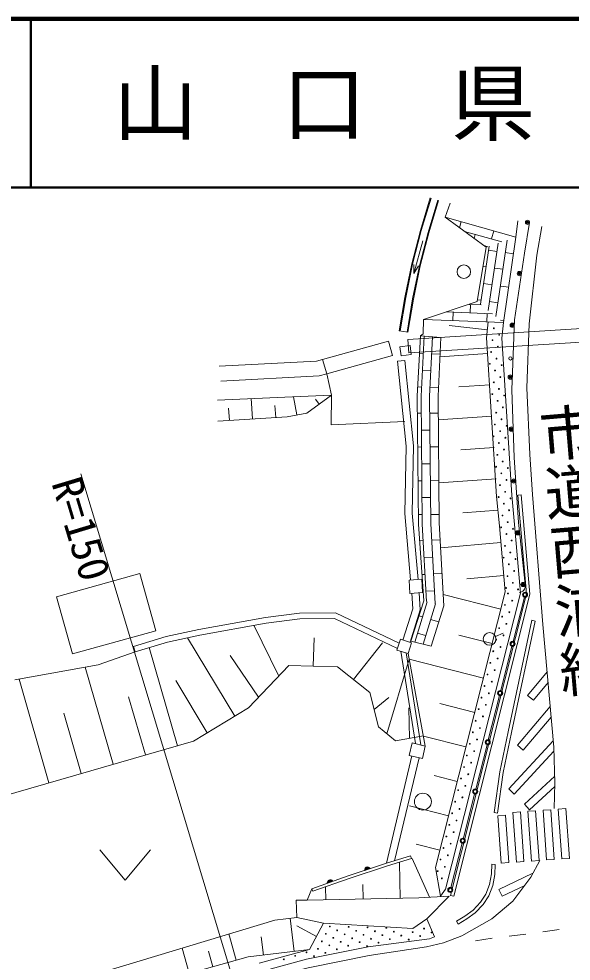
# Model space of a CAD drawing. Units: millimetres, scale not verified. Extents: x 40000 to 680000, y 20000 to 380000.
# Drawn here: x 332280 to 365018, y 324182 to 380000 of the extents above; entities that cross this region are included whole.
import ezdxf
from ezdxf.enums import TextEntityAlignment as Align

# ---------------------------------------------------------------- set-up
doc = ezdxf.new("R2010")
doc.units = ezdxf.units.MM
doc.header["$LTSCALE"] = 1000
for name, color, linetype, lineweight in [('M-BGD', 7, 'Continuous', 13), ('M-STR-HTXT', 7, 'Continuous', 13), ('M-STR-STRC', 7, 'Continuous', 13), ('M-TTL', 2, 'Continuous', 140), ('M-TTL-LINE', 7, 'Continuous', 50)]:
    doc.layers.add(name, color=color, linetype=linetype, lineweight=lineweight)
doc.layers.add('M-BMK-HTXT', color=7, linetype='Continuous')
doc.layers.add('M-TTL-TXT', color=7, linetype='Continuous')
doc.styles.add('@ＭＳ ゴシック', font='')
doc.styles.add('ＭＳ ゴシック', font='')
doc.styles.get('@ＭＳ ゴシック').set_extended_font_data('@MS Gothic')
doc.styles.get('ＭＳ ゴシック').set_extended_font_data('MS Gothic')

msp = doc.modelspace()

# ---------------------------------------------------------------- linework, layer by layer
at = {"layer": 'M-BGD'}
for p, q in [((356084, 367466), (356663, 369397)), ((356132, 367453), (356711, 369383)), ((357113, 369262), (356536, 367339)), ((356584, 367326), (357161, 369248)), ((357855, 369086), (357544, 368258)), ((357544, 368258), (361747, 367072)), ((357544, 368258), (359986, 366471)), ((358507, 367987), (358405, 367628)), ((361747, 367072), (361853, 368031)), ((362253, 366124), (362553, 367928)), ((355569, 365485), (356084, 367466)), ((355618, 365474), (356132, 367453)), ((356536, 367339), (356027, 365378)), ((356076, 365367), (356584, 367326)), ((358700, 367413), (360914, 366788)), ((360431, 367443), (360296, 366962)), ((356216, 366855), (355697, 364924)), ((359333, 367234), (359267, 366998)), ((361216, 366890), (360557, 362371)), ((361010, 362010), (361747, 367072)), ((359986, 366471), (359456, 363249)), ((360152, 366527), (359652, 363092)), ((359855, 366567), (360081, 366503)), ((360684, 366709), (360105, 362732)), ((360614, 366227), (360119, 366299)), ((361603, 366082), (361109, 366155)), ((361659, 362180), (362253, 366124)), ((355160, 363494), (355569, 365485)), ((355209, 363485), (355618, 365474)), ((356027, 365378), (355622, 363407)), ((355671, 363398), (356076, 365367)), ((355697, 364924), (355692, 365443)), ((355962, 365370), (355697, 364924)), ((359975, 365309), (359799, 365335)), ((360964, 365165), (360470, 365237)), ((360326, 364247), (359831, 364320)), ((361315, 364103), (360820, 364175)), ((354828, 361526), (355160, 363494)), ((354877, 361518), (355209, 363485)), ((355622, 363407), (355292, 361448)), ((355341, 361439), (355671, 363398)), ((359456, 363249), (356259, 362187)), ((359693, 363060), (358968, 363087)), ((359030, 362584), (359049, 363084)), ((359687, 363330), (359474, 363361)), ((360676, 363186), (360181, 363258)), ((360351, 362535), (357614, 362637)), ((358012, 362122), (358031, 362621)), ((360011, 362047), (360029, 362547)), ((355339, 361015), (372988, 362119)), ((356259, 362187), (356255, 361343)), ((356259, 362187), (361010, 362010)), ((360054, 361575), (357777, 361836)), ((360108, 362044), (360001, 361106)), ((361027, 362124), (360831, 362153)), ((360904, 361083), (361010, 362010)), ((361505, 358017), (361659, 362180)), ((355341, 361439), (354828, 361526)), ((355389, 360217), (373021, 361319)), ((356079, 361221), (355882, 357640)), ((356255, 361343), (356079, 361221)), ((356079, 361221), (357296, 361133)), ((356299, 361205), (356129, 357641)), ((356798, 361169), (356629, 357644)), ((350270, 359823), (354194, 360909)), ((354194, 360909), (354428, 360061)), ((355475, 360649), (354869, 360573)), ((355389, 360217), (355339, 361015)), ((355541, 360119), (355475, 360649)), ((357296, 361133), (357130, 357647)), ((360597, 351710), (360001, 361106)), ((361494, 351781), (360904, 361083)), ((350527, 358982), (354428, 360061)), ((354869, 360573), (354935, 360044)), ((354935, 360044), (355541, 360119)), ((356250, 360182), (356022, 360193)), ((357249, 360134), (356749, 360158)), ((360064, 360177), (357242, 359984)), ((344149, 359427), (349918, 359726)), ((349918, 359726), (350270, 359823)), ((350270, 359823), (350527, 358982)), ((355168, 359766), (354730, 359722)), ((355237, 354695), (354730, 359722)), ((355677, 354713), (355168, 359766)), ((350080, 358844), (350527, 358982)), ((350527, 358982), (350807, 357710)), ((356702, 359159), (356202, 359183)), ((344248, 358531), (350080, 358844)), ((356155, 358184), (355912, 358196)), ((357153, 358136), (356654, 358160)), ((360191, 358320), (358368, 358195)), ((361648, 354023), (361505, 358017)), ((348037, 357594), (344062, 357410)), ((346132, 356300), (346055, 357502)), ((350807, 357710), (348037, 357594)), ((348766, 356539), (348565, 357616)), ((350807, 357710), (349341, 356646)), ((350074, 357178), (349862, 357470)), ((350807, 357710), (350795, 355947)), ((355882, 357640), (355977, 350061)), ((356130, 357641), (356194, 350076)), ((356630, 357644), (356694, 350110)), ((357130, 357647), (357193, 350145)), ((344761, 356212), (344713, 356948)), ((347504, 356388), (347459, 357095)), ((348190, 356432), (344075, 356168)), ((349341, 356646), (348190, 356432)), ((350795, 355947), (355166, 356155)), ((356139, 356639), (355894, 356637)), ((357138, 356647), (356639, 356643)), ((360318, 356462), (357142, 356245)), ((356647, 355643), (356147, 355639)), ((355159, 350698), (355237, 354695)), ((355599, 350713), (355677, 354713)), ((356155, 354639), (355920, 354637)), ((357155, 354647), (356655, 354643)), ((360445, 354604), (358473, 354469)), ((361904, 350170), (361648, 354023)), ((356664, 353643), (356164, 353639)), ((356172, 352639), (355945, 352637)), ((357172, 352648), (356672, 352643)), ((360572, 352746), (357173, 352514)), ((360763, 349960), (360597, 351710)), ((361494, 351781), (361659, 350042)), ((361863, 351783), (362062, 351801)), ((362374, 345932), (361863, 351783)), ((362576, 345915), (362062, 351801)), ((356681, 351643), (356181, 351639)), ((355502, 346763), (355159, 350698)), ((355941, 346788), (355599, 350713)), ((356189, 350639), (355970, 350637)), ((357189, 350648), (356689, 350643)), ((360699, 350888), (358593, 350744)), ((355977, 350061), (356279, 345522)), ((356196, 350076), (356449, 345479)), ((356694, 350110), (356957, 345353)), ((357193, 350145), (357464, 345227)), ((362020, 345976), (361659, 350042)), ((362285, 346509), (361904, 350170)), ((361110, 346049), (360763, 349960)), ((356250, 349092), (356042, 349080)), ((357248, 349147), (356749, 349119)), ((360849, 348982), (357275, 348664)), ((356804, 348121), (356305, 348093)), ((334517, 345768), (339461, 347138)), ((339461, 347138), (340400, 343750)), ((356163, 346801), (355408, 346758)), ((355408, 346758), (355453, 345968)), ((356208, 346011), (356163, 346801)), ((356360, 347095), (356175, 347084)), ((357358, 347150), (356859, 347122)), ((361023, 347027), (358839, 346832)), ((356914, 346124), (356415, 346096)), ((362161, 346104), (362076, 346050)), ((362216, 346155), (362161, 346104)), ((362255, 346219), (362216, 346155)), ((362290, 346313), (362255, 346219)), ((362285, 346509), (362297, 346389)), ((362297, 346389), (362290, 346313)), ((335457, 342380), (334517, 345768)), ((355453, 345968), (356208, 346011)), ((356279, 345522), (355523, 343143)), ((355570, 345975), (355628, 345049)), ((356009, 346000), (356072, 344995)), ((356972, 329729), (361110, 346049)), ((360852, 345029), (357427, 345897)), ((357573, 328437), (362020, 345976)), ((357870, 328078), (362374, 345932)), ((358064, 328030), (362576, 345915)), ((362003, 346027), (361958, 346022)), ((362076, 346050), (362003, 346027)), ((355628, 345049), (355047, 343205)), ((356072, 344995), (355467, 343075)), ((356492, 345469), (355751, 343086)), ((356978, 345348), (356237, 342966)), ((357464, 345227), (356723, 342845)), ((342946, 343823), (346893, 344547)), ((346893, 344547), (348918, 344794)), ((348940, 344454), (346944, 344210)), ((348918, 344794), (351059, 344819)), ((350984, 344478), (348940, 344454)), ((354722, 342695), (350984, 344478)), ((351059, 344819), (354823, 343023)), ((356212, 344569), (355998, 344636)), ((357167, 344272), (356690, 344421)), ((346944, 344210), (343013, 343490)), ((347690, 341071), (346206, 344075)), ((361284, 337765), (362683, 344371)), ((362878, 344330), (361480, 337724)), ((362878, 344330), (362683, 344371)), ((340400, 343750), (335457, 342380)), ((339068, 342824), (341009, 343407)), ((341009, 343407), (342946, 343823)), ((343013, 343490), (341094, 343078)), ((345075, 338692), (342278, 343332)), ((349726, 341657), (349778, 343341)), ((356392, 343466), (355915, 343614)), ((360334, 342989), (358351, 343492)), ((360527, 343413), (360990, 343604)), ((339068, 342824), (339166, 342498)), ((341094, 343078), (339166, 342498)), ((341684, 336946), (340009, 342752)), ((352120, 340857), (353836, 343038)), ((354694, 342605), (354894, 343252)), ((354894, 343252), (355556, 343047)), ((355556, 343047), (355356, 342400)), ((355523, 343143), (356723, 342845)), ((339166, 342498), (336985, 341732)), ((346489, 339812), (344803, 342282)), ((355356, 342400), (354694, 342605)), ((355786, 337066), (354912, 342538)), ((356102, 336991), (355232, 342439)), ((356373, 336926), (355356, 342400)), ((336985, 341732), (332052, 340845)), ((348291, 341701), (345888, 339182)), ((351161, 341612), (348291, 341701)), ((353080, 340102), (351161, 341612)), ((354098, 337649), (355418, 342064)), ((359817, 340949), (355418, 342064)), ((337876, 335848), (336218, 341594)), ((334067, 334749), (332296, 340889)), ((343449, 337711), (341589, 340797)), ((353592, 338056), (353080, 340102)), ((339780, 336397), (338787, 339838)), ((353336, 339079), (354210, 339799)), ((359300, 338909), (357225, 339435)), ((335971, 335298), (334943, 338864)), ((345888, 339182), (342636, 337221)), ((355434, 337374), (355391, 339190)), ((354603, 337242), (353592, 338056)), ((360792, 335389), (361284, 337765)), ((361480, 337724), (360989, 335355)), ((342636, 337221), (331211, 333925)), ((356260, 337537), (354603, 337242)), ((358783, 336869), (356265, 337507)), ((355419, 336371), (355595, 337112)), ((355595, 337112), (356373, 336926)), ((356373, 336926), (356197, 336186)), ((354066, 329983), (355572, 336335)), ((354553, 330131), (356000, 336233)), ((356197, 336186), (355419, 336371)), ((358265, 334829), (356897, 335176)), ((360463, 332983), (360792, 335389)), ((360989, 335355), (360661, 332956)), ((357748, 332789), (355434, 333375)), ((360661, 332956), (360463, 332983)), ((357231, 330749), (355822, 331106)), ((337080, 330783), (338580, 328983)), ((338580, 328983), (340080, 330783)), ((351810, 329235), (354081, 329988)), ((354081, 329988), (355503, 330421)), ((354129, 329835), (355550, 330268)), ((354884, 327901), (354840, 330031)), ((355503, 330421), (355550, 330268)), ((356627, 327974), (355601, 330265)), ((360298, 329346), (360319, 329925)), ((360518, 329917), (360319, 329925)), ((360518, 329917), (360497, 329324)), ((351861, 329083), (354129, 329835)), ((353111, 329666), (352779, 329556)), ((352779, 329600), (352788, 329640)), ((352779, 329556), (352779, 329600)), ((353065, 329717), (352786, 329625)), ((352786, 329603), (353078, 329700)), ((353091, 329682), (352786, 329580)), ((352788, 329640), (352810, 329684)), ((352799, 329651), (353038, 329731)), ((352810, 329684), (352837, 329715)), ((353012, 329744), (352813, 329678)), ((352837, 329715), (352872, 329742)), ((352839, 329709), (352972, 329753)), ((352872, 329742), (352926, 329760)), ((352926, 329760), (352970, 329759)), ((352970, 329759), (353010, 329751)), ((353010, 329751), (353054, 329728)), ((353054, 329728), (353085, 329702)), ((353085, 329702), (353111, 329666)), ((357270, 328024), (356972, 329729)), ((360174, 328714), (360298, 329346)), ((349647, 328470), (351810, 329235)), ((349701, 328319), (351861, 329083)), ((350893, 328911), (350563, 328794)), ((350563, 328838), (350571, 328878)), ((350563, 328794), (350563, 328838)), ((350846, 328961), (350569, 328863)), ((350569, 328841), (350860, 328943)), ((350873, 328926), (350570, 328819)), ((350571, 328878), (350592, 328923)), ((350582, 328890), (350819, 328974)), ((350592, 328923), (350618, 328954)), ((350792, 328986), (350594, 328916)), ((350618, 328954), (350653, 328982)), ((350620, 328948), (350752, 328995)), ((350653, 328982), (350706, 329000)), ((350706, 329000), (350750, 329001)), ((350750, 329001), (350790, 328993)), ((350790, 328993), (350835, 328972)), ((350835, 328972), (350866, 328946)), ((350866, 328946), (350893, 328911)), ((360497, 329324), (360367, 328659)), ((349647, 328470), (349375, 327789)), ((349701, 328319), (349647, 328470)), ((350477, 327812), (350462, 328573)), ((352680, 327856), (352663, 328724)), ((357270, 328024), (357573, 328437)), ((359960, 328151), (360174, 328714)), ((360367, 328659), (360139, 328060)), ((348720, 327795), (348756, 326777)), ((349375, 327789), (348720, 327795)), ((355985, 327924), (349375, 327789)), ((357795, 328027), (355985, 327924)), ((356470, 326687), (357795, 328027)), ((358064, 328030), (357870, 328078)), ((359200, 327205), (359646, 327667)), ((359646, 327667), (359960, 328151)), ((360139, 328060), (359803, 327542)), ((358720, 326853), (359200, 327205)), ((359803, 327542), (359332, 327054)), ((347445, 326612), (331542, 321823)), ((347445, 326612), (348756, 326777)), ((348593, 324757), (348363, 326728)), ((348756, 326777), (350339, 326439)), ((355628, 326124), (356470, 326687)), ((356917, 325622), (356470, 326687)), ((358223, 326553), (358720, 326853)), ((358326, 326382), (358223, 326553)), ((358831, 326686), (358326, 326382)), ((359332, 327054), (358831, 326686)), ((349920, 325651), (348759, 326268)), ((350339, 326439), (349501, 324863)), ((355628, 326124), (350339, 326439)), ((345170, 324244), (344737, 325796)), ((346778, 324545), (346651, 325627)), ((356626, 325501), (352986, 325035)), ((356917, 325622), (356626, 325501)), ((342370, 323462), (341953, 324958)), ((345870, 324439), (349501, 324863)), ((346521, 324059), (349501, 324863)), ((352986, 325035), (349324, 324301)), ((333271, 320921), (345870, 324439)), ((343770, 323853), (343515, 324767)), ((349324, 324301), (346662, 323579))]:
    msp.add_line(p, q, dxfattribs=at)
for centre, radius in [((362430, 367949), 125), ((362430, 367949), 75), ((362430, 367949), 25), ((358653, 365019), 400), ((361944, 364911), 125), ((361944, 364911), 75), ((361944, 364911), 25), ((361522, 361853), 125), ((361522, 361853), 75), ((361522, 361853), 25), ((360437, 361671), 25), ((360749, 361279), 25), ((360357, 360968), 25), ((360668, 360577), 25), ((360277, 360266), 25), ((360196, 359563), 25), ((360588, 359874), 25), ((360899, 359483), 25), ((361418, 359885), 100), ((360507, 359172), 25), ((360427, 358469), 25), ((360818, 358780), 25), ((361408, 358781), 125), ((361408, 358781), 75), ((361408, 358781), 25), ((360738, 358078), 25), ((360346, 357767), 25), ((360657, 357375), 25), ((361049, 357686), 25), ((360577, 356673), 25), ((360968, 356984), 25), ((360888, 356281), 25), ((360496, 355970), 25), ((360807, 355579), 25), ((361199, 355890), 25), ((361463, 355699), 125), ((361463, 355699), 75), ((361463, 355699), 25), ((360416, 355268), 25), ((361118, 355187), 25), ((360727, 354876), 25), ((361038, 354485), 25), ((360646, 354173), 25), ((360566, 353471), 25), ((360957, 353782), 25), ((361268, 353391), 25), ((360877, 353079), 25), ((360796, 352377), 25), ((361188, 352688), 25), ((361616, 352625), 125), ((361616, 352625), 75), ((361616, 352625), 25), ((360716, 351674), 25), ((361107, 351985), 25), ((361027, 351283), 25), ((361418, 351594), 25), ((360946, 350580), 25), ((361338, 350891), 25), ((361258, 350189), 25), ((360866, 349878), 25), ((361177, 349486), 25), ((361569, 349797), 25), ((361843, 349554), 125), ((361843, 349554), 75), ((361843, 349554), 25), ((361488, 349095), 25), ((361097, 348784), 25), ((361408, 348392), 25), ((361016, 348081), 25), ((361719, 348001), 25), ((361327, 347690), 25), ((361638, 347298), 25), ((361247, 346987), 25), ((361166, 346285), 25), ((361558, 346596), 25), ((361869, 346204), 25), ((362161, 346496), 125), ((362161, 346496), 75), ((362161, 346496), 25), ((361271, 345964), 25), ((361527, 345534), 25), ((361097, 345278), 25), ((360924, 344593), 25), ((361353, 344849), 25), ((360750, 343907), 25), ((361179, 344163), 25), ((360181, 343270), 375), ((361006, 343478), 25), ((360576, 343222), 25), ((360832, 342792), 25), ((360402, 342537), 25), ((360228, 341851), 25), ((360658, 342107), 25), ((360055, 341166), 25), ((360484, 341422), 25), ((359881, 340480), 25), ((360310, 340736), 25), ((360137, 340051), 25), ((359707, 339795), 25), ((359963, 339365), 25), ((359533, 339110), 25), ((359359, 338424), 25), ((359789, 338680), 25), ((359186, 337739), 25), ((359615, 337995), 25), ((359441, 337309), 25), ((359012, 337053), 25), ((359268, 336624), 25), ((358838, 336368), 25), ((358664, 335683), 25), ((359094, 335938), 25), ((358490, 334997), 25), ((358920, 335253), 25), ((358746, 334567), 25), ((356230, 333630), 500), ((358317, 334312), 25), ((358572, 333882), 25), ((358143, 333626), 25), ((357969, 332941), 25), ((358399, 333197), 25), ((357795, 332255), 25), ((358225, 332511), 25), ((357621, 331570), 25), ((358051, 331826), 25), ((357877, 331140), 25), ((357448, 330885), 25), ((357703, 330455), 25), ((357274, 330199), 25), ((357100, 329514), 25), ((357530, 329770), 25), ((357356, 329084), 25), ((350710, 326238), 25), ((351152, 326005), 25), ((351828, 326213), 25), ((352270, 325979), 25), ((352946, 326187), 25), ((353388, 325953), 25), ((354063, 326162), 25), ((356299, 326111), 25), ((350476, 325796), 25), ((350918, 325563), 25), ((351594, 325771), 25), ((352036, 325537), 25), ((352712, 325745), 25), ((353154, 325511), 25), ((353830, 325720), 25), ((354272, 325486), 25), ((354505, 325928), 25), ((354947, 325694), 25), ((355389, 325460), 25), ((355623, 325902), 25), ((356065, 325669), 25), ((356741, 325877), 25), ((350009, 324912), 25), ((350243, 325354), 25), ((350685, 325121), 25), ((351127, 324887), 25), ((351360, 325329), 25), ((351802, 325095), 25), ((352478, 325303), 25), ((352920, 325069), 25), ((353596, 325278), 25), ((347982, 324288), 25), ((348657, 324496), 25), ((349333, 324704), 25), ((349775, 324470), 25), ((350451, 324679), 25)]:
    msp.add_circle(centre, radius, dxfattribs=at)
at = {"layer": 'M-STR-HTXT'}
msp.add_line((335955, 353040), (356169, 286022), dxfattribs=at)
at = {"layer": 'M-STR-STRC'}
for p, q in [((361584, 343122), (362249, 345746)), ((360846, 340207), (361510, 342831)), ((362438, 339921), (363589, 341324)), ((363645, 340684), (362786, 339636)), ((360107, 337293), (360772, 339917)), ((362786, 339636), (362438, 339921)), ((361833, 336975), (363769, 339273)), ((363825, 338640), (362177, 336685)), ((361316, 334386), (363948, 337238)), ((359369, 334378), (360034, 337002)), ((363989, 336620), (361646, 334081)), ((361833, 336975), (362177, 336685)), ((362243, 333481), (364041, 335137)), ((361316, 334386), (361646, 334081)), ((364050, 334533), (362548, 333150)), ((358630, 331464), (359295, 334088)), ((362243, 333481), (362548, 333150)), ((361120, 332826), (360671, 332794)), ((360671, 332794), (360870, 329984)), ((361319, 330016), (361120, 332826)), ((361559, 332995), (362008, 333027)), ((361768, 330048), (361559, 332995)), ((362217, 330080), (362008, 333027)), ((362457, 333059), (362906, 333090)), ((362666, 330112), (362457, 333059)), ((363115, 330144), (362906, 333090)), ((363804, 333154), (363355, 333122)), ((363564, 330176), (363355, 333122)), ((364013, 330207), (363804, 333154)), ((364701, 333218), (364252, 333186)), ((364461, 330239), (364252, 333186)), ((364910, 330271), (364701, 333218)), ((357892, 328549), (358557, 331173)), ((361319, 330016), (360870, 329984)), ((361768, 330048), (362217, 330080)), ((363115, 330144), (362666, 330112)), ((363564, 330176), (364013, 330207)), ((364461, 330239), (364910, 330271)), ((360737, 328436), (362747, 329390)), ((360737, 328436), (360930, 328030)), ((362241, 328652), (360930, 328030)), ((364308, 326049), (363338, 325909)), ((360345, 325538), (359345, 325377)), ((362340, 325786), (361342, 325662))]:
    msp.add_line(p, q, dxfattribs=at)
for points in [[(363270, 367702), (362980, 365999), (362527, 361929), (362389, 358134), (362573, 354185), (362728, 351816), (363343, 344125), (363981, 336864), (364056, 334719), (364009, 333219)], [(363170, 330148), (362620, 329162), (361564, 327741), (360323, 326683), (358535, 325688), (357451, 325275), (356440, 325021), (353039, 324510), (349423, 323793), (346734, 323121), (339920, 320950), (336905, 320035), (333741, 319188), (328340, 317811), (325347, 317154), (322734, 316772), (304612, 314591), (284607, 312247), (259800, 309361)]]:
    msp.add_lwpolyline(points, dxfattribs=at)
for centre, radius in [((362286, 345891), 150), ((362286, 345891), 120), ((362286, 345891), 100), ((361547, 342977), 150), ((361547, 342977), 120), ((361547, 342977), 100), ((360809, 340062), 150), ((360809, 340062), 120), ((360809, 340062), 100), ((360070, 337147), 150), ((360070, 337147), 120), ((360070, 337147), 100), ((359332, 334233), 150), ((359332, 334233), 120), ((359332, 334233), 100), ((358594, 331318), 150), ((358594, 331318), 120), ((358594, 331318), 100), ((357855, 328404), 150), ((357855, 328404), 120), ((357855, 328404), 100)]:
    msp.add_circle(centre, radius, dxfattribs=at)
at = {"layer": 'M-TTL'}
msp.add_line((680000, 380000), (40000, 380000), dxfattribs=at)
at = {"layer": 'M-TTL-LINE'}
for p, q in [((333000, 380000), (333000, 370000)), ((40000, 370000), (680000, 370000))]:
    msp.add_line(p, q, dxfattribs=at)

# ---------------------------------------------------------------- texts
at = {"layer": 'M-BMK-HTXT', "style": '@ＭＳ ゴシック'}
msp.add_text('市道西浦線', height=2566, rotation=274.851, dxfattribs=at).set_placement((364695, 357253), align=Align.MIDDLE_LEFT)
at = {"layer": 'M-STR-HTXT', "style": 'ＭＳ ゴシック'}
msp.add_text('R=150', height=1833, rotation=286.785, dxfattribs=at).set_placement((335955, 353040), align=Align.TOP_LEFT)
at = {"layer": 'M-TTL-TXT', "style": 'ＭＳ ゴシック'}
msp.add_text('山\u3000口\u3000県', height=3666, dxfattribs=at).set_placement((350375, 375000), align=Align.MIDDLE_CENTER)

doc.saveas('drawing.dxf')
